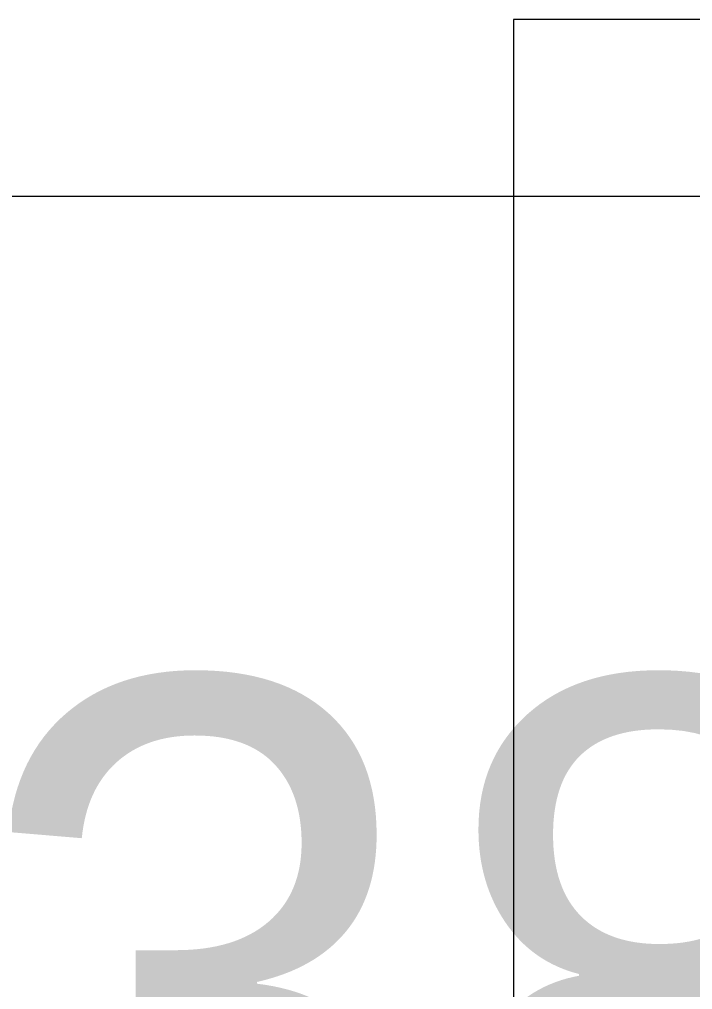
# Model space of a CAD drawing. Header units: inches. Extents: x -4235 to -464, y 9706 to 12463.
# Drawn here: x -2945.73 to -2935.98, y 11463.55 to 11477.6 of the extents above; entities that cross this region are included whole.
import ezdxf

# ---------------------------------------------------------------- set-up
doc = ezdxf.new("R2010")
doc.units = ezdxf.units.IN
doc.header["$MEASUREMENT"] = 0
for name, color, linetype, lineweight in [('0-1', 7, 'Continuous', 5), ('0-3', 250, 'Continuous', 9), ('A-AREA-IDEN', 2, 'Continuous', 9), ('P-SANR-FIXT-2', 250, 'Continuous', 9)]:
    doc.layers.add(name, color=color, linetype=linetype, lineweight=lineweight)
doc.styles.add('Century Gothic', font='ufonts.com_century-gothic.ttf', dxfattribs={"height": 9})

# ---------------------------------------------------------------- blocks, each defined once
blk = doc.blocks.new('Plbg-Sink Wall Mounted-UH - Sink-403447-BACKGROUND - 1ST FLOOR')
at = {"layer": 'P-SANR-FIXT-2'}
for p, q in [((-12, -0.75), (-12, -18)), ((-12, -18), (12, -18))]:
    blk.add_line(p, q, dxfattribs=at)
blk = doc.blocks.new('CTR - 1st Phase - Common Walls_rvt-1-BACKGROUND - 1ST FLOOR')
at = {"layer": '0-3', "rotation": 269.9999999999986}
blk.add_blockref('Plbg-Sink Wall Mounted-UH - Sink-403447-BACKGROUND - 1ST FLOOR', (-2920.574, 11465.602), dxfattribs=at)

msp = doc.modelspace()

# ---------------------------------------------------------------- linework, layer by layer
at = {"layer": 'A-AREA-IDEN', "flags": 128}
msp.add_lwpolyline([(-2984.275, 11475.039), (-2906.767, 11475.039), (-2906.767, 11453.543), (-2984.275, 11453.543)], close=True, dxfattribs=at)

# ---------------------------------------------------------------- block references
at = {"layer": '0-1'}
msp.add_blockref('CTR - 1st Phase - Common Walls_rvt-1-BACKGROUND - 1ST FLOOR', (0, 0), dxfattribs=at)

# ---------------------------------------------------------------- texts
at = {"layer": 'A-AREA-IDEN', "insert": (-2981.275, 11468.039), "char_height": 9, "width": 86.355, "attachment_point": 1, "style": 'Century Gothic'}
msp.add_mtext('114 - (38 SF)', dxfattribs=at)

doc.saveas('drawing.dxf')
